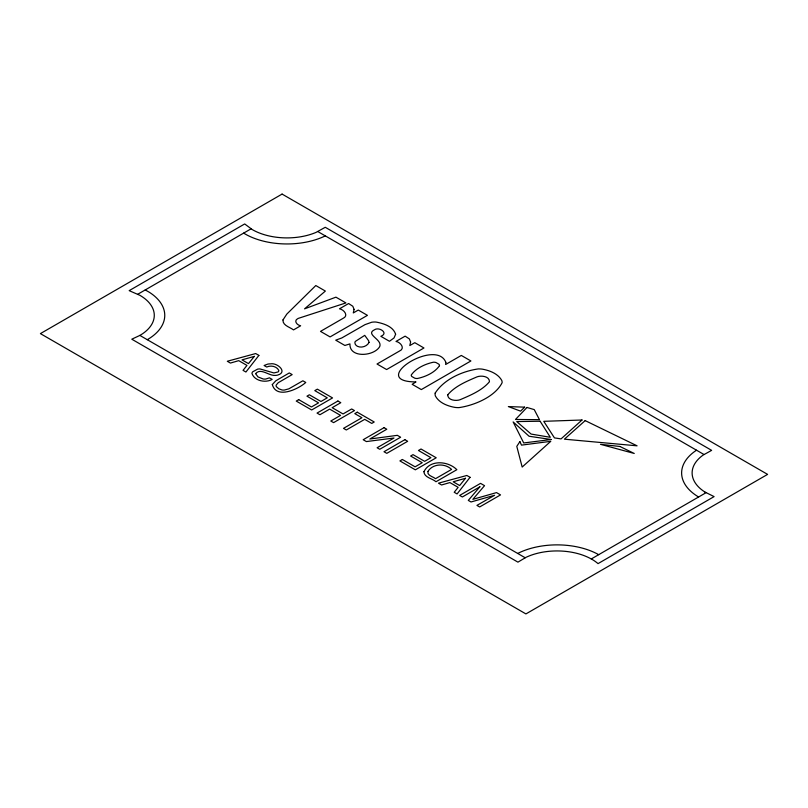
<?xml version="1.0" encoding="UTF-8"?>
<svg xmlns="http://www.w3.org/2000/svg" width="808" height="808" viewBox="0 0 808 808"><rect width="100%" height="100%" fill="white"/><g stroke="black" fill="none" stroke-linecap="round" stroke-linejoin="round"><path stroke-width="1.21" d="M696.536 450.207L694.991 451.248A59.54 34.37 0 0 0 697.021 496.011L698.587 497.001M137.825 294.213L251.056 228.836M591.284 558.954L706.01 492.718M525.16 557.752L139.875 335.421L131.785 339.198L517.938 562.146L526.069 557.298A49.056 28.32 0 0 1 589.961 558.257L591.82 559.247A49.985 28.856 0 0 1 596.637 562.479L598.041 563.62L714.1 496.607L704.778 491.961M139.865 335.421A49.076 28.331 0 0 0 139.915 295.334L129.169 290.648L244.693 223.947L252.258 229.583A49.035 28.31 0 0 0 316.009 232.411L325.26 227.29L711.636 450.359L703.132 455.076A49.046 28.31 0 0 0 704.808 491.951M325.301 235.875L324.594 236.229A59.509 34.36 0 0 1 247.076 235.078L243.632 233.128M517.716 553.45L519.443 552.601A59.55 34.38 0 0 1 597.001 553.753L598.708 554.672M145.248 289.931L149.429 292.334A59.56 34.38 0 0 1 147.268 339.693M317.857 231.583L703.98 454.51M255.621 373.639L257.994 376.922L263.156 378.982A6.212 3.585 0 0 0 265.761 379.043L269.448 377.841L272.165 379.406C265.691 383.164 254.449 381.012 251.975 373.488A7.585 4.373 0 0 1 252.641 371.832L257.54 369.155A6.747 3.899 0 0 1 259.974 368.933L273.922 372.942L278.053 371.963A4.353 2.515 0 0 0 278.79 370.337C276.69 366.256 270.731 365.054 266.721 367.034L264.085 365.509L267.701 364.135A7.797 4.505 0 0 1 270.508 363.873C277.134 362.408 288.183 372.124 277.609 375.094A5.969 3.444 0 0 1 275.356 375.417C268.852 376.053 260.843 367.458 255.621 373.639M423.937 471.71C424.16 477.659 432.553 478.457 435.977 481.75L456.853 469.69C448.177 460.924 429.896 459.378 423.937 471.71M445.844 362.368L445.632 364.499L461.317 355.439L470.902 360.964L421.321 389.587L412.161 384.305L415.979 381.931C366.893 381.74 436.017 337.189 445.844 362.368M354.086 309.393L353.278 312.949L358.277 310.06L367.438 315.352L330.078 336.916L320.503 331.381L342.935 318.433C349.056 315.847 344.016 309.545 339.461 308.818L348.632 303.525L352.823 306.272L354.086 309.393M395.617 334.26L394.021 337.956L389.446 341.279L380.841 336.31C389.143 333.189 378.952 326.371 374.346 329.866C365.731 334.068 380.073 338.845 380.023 344.784A11.463 6.615 0 0 1 379.497 346.945C373.579 356.379 349.248 358.298 349.945 343.895L344.875 345.46L335.714 340.168L341.774 337.966L365.024 324.634L371.63 322.271A10.544 6.09 0 0 1 376.033 322.059C383.356 323.382 393.213 326.402 395.617 334.26M410.605 342.026L409.797 345.571L414.797 342.693L423.958 347.985L386.608 369.549L377.023 364.014L399.455 351.066C405.576 348.48 400.526 342.168 395.981 341.441L405.141 336.148L409.343 338.906L410.605 342.026M435.179 393.092L435.098 393.839A16.483 9.514 0 0 0 435.451 396.102C439.269 402.97 447.652 406.111 455.035 407.414A16.463 9.504 0 0 0 458.954 407.616C474.155 405.454 495.041 396.839 502.121 382.699A16.463 9.504 0 0 0 501.758 380.437C497.94 373.569 489.557 370.428 482.174 369.125A16.473 9.514 0 0 0 478.255 368.923C462.216 371.205 444.067 379.285 435.179 393.092M282.972 319.938C282.537 325.563 290.072 327.149 293.506 329.906L300.657 325.776C296.92 325.19 293.223 320.604 298.091 318.443L345.925 302.929L335.936 297.162L304.545 308.858L325.371 291.062L315.797 285.537L286.83 314.07L282.972 319.938M272.306 384.558C276.558 399.677 298.819 388.82 305.757 382.457L302.879 380.79L288.86 388.83L284.416 390.052A5.393 3.121 0 0 1 281.921 389.951L278.8 388.779L276.407 386.699A5.868 3.394 0 0 1 276.174 385.083L278.235 382.699L292.163 374.609L289.284 372.942L275.781 380.821L272.306 384.558M439.471 365.721C434.775 372.629 425.462 376.821 417.332 378.508A5.02 2.899 0 0 1 414.686 378.154L411.838 376.518A4.929 2.848 0 0 1 411.262 375.003C416.029 368.125 425.281 363.943 433.411 362.216A4.929 2.848 0 0 1 436.027 362.55L438.875 364.196A5.02 2.899 0 0 1 439.471 365.721M447.743 394.809C447.642 400.303 455.964 401.263 460.065 399.728C470.458 395.274 482.063 390.506 489.456 381.74C489.598 376.215 481.225 375.276 477.134 376.821C466.741 381.285 455.126 386.042 447.743 394.809M427.897 471.448C426.866 475.71 433.32 476.629 435.502 478.7L451.581 469.418C444.996 463.034 432.856 463.479 427.897 471.448M369.034 342.41C367.256 346.309 361.408 348.268 357.51 346.329A9.181 5.303 0 0 1 355.257 344.178L354.904 342.844A7.242 4.181 0 0 1 355.308 341.441L364.731 335.35L368.61 340.713L369.034 342.41M519.898 441.623L516.787 446.37L522.17 467.054L550.763 441.33L521.503 445.127L519.898 441.623M258.883 355.399L245.925 372.023L243.046 370.357L246.965 365.418L238.734 360.661L230.411 363.065L227.29 361.257L255.692 353.55L258.883 355.399M470.054 477.316L457.096 493.941L454.217 492.274L458.136 487.335L449.894 482.578L441.582 484.982L438.461 483.174L466.852 475.468L470.054 477.316M254.328 356.368L248.49 363.62L242.006 359.873L254.328 356.368M465.499 478.286L459.661 485.537L453.177 481.79L465.499 478.286M479.891 486.78L468.297 500.404L471.014 501.97L494.607 495.274L476.932 505.394L479.649 506.959L500.526 494.91L496.526 492.597L472.852 499.344L484.537 485.669L480.538 483.366L459.661 495.415L462.378 496.981L479.891 486.78M526.978 407.464L515.474 419.473L539.471 419.665L534.24 409.606L526.978 407.464M524.665 407.161L520.594 411.151L508.353 406.586L524.665 407.161M582.023 420.009L561.065 438.885L554.45 437.896L543.764 421.321L582.023 420.009M585.174 420.614L564.388 439.178L637.078 445.824L585.174 420.614M282.083 194.082L40.4 333.613L525.917 613.918L767.6 474.387L282.083 194.082M298.718 399.637L296.243 401.071L311.676 409.979L332.553 397.93L317.362 389.153L314.797 390.628L327.28 397.839L320.958 401.485L309.363 394.789L306.959 396.173L318.554 402.869L311.434 406.979L298.718 399.637M337.916 401.021L317.039 413.08L319.918 414.736L329.674 409.101L340.552 415.383L330.795 421.019L333.593 422.635L354.47 410.585L351.672 408.969L343.036 413.949L332.159 407.676L340.794 402.687L337.916 401.021M357.267 412.201L354.793 413.625L361.913 417.736L343.511 428.361L346.309 429.977L364.711 419.352L371.751 423.422L374.225 421.988L357.267 412.201M384.063 427.664L363.186 439.724L366.388 441.572L393.991 438.017L377.104 447.753L379.75 449.278L400.627 437.229L397.344 435.33L369.832 439.027L386.79 429.24L384.063 427.664M404.869 439.673L383.992 451.733L386.79 453.349L407.666 441.289L404.869 439.673M402.384 459.489L399.909 460.913L415.342 469.832L436.219 457.783L421.019 449.006L418.463 450.48L430.937 457.681L424.624 461.338L413.019 454.641L410.626 456.025L422.22 462.721L415.1 466.832L402.384 459.489M551.218 439.512L523.725 442.956L513.13 421.928L529.089 436.249L551.218 439.512M540.108 421.231L516.736 421.584L531.119 434.068L550.319 437.3L540.108 421.231M619.898 446.471L600.485 444.319L634.25 453.47L619.898 446.471"/></g></svg>
